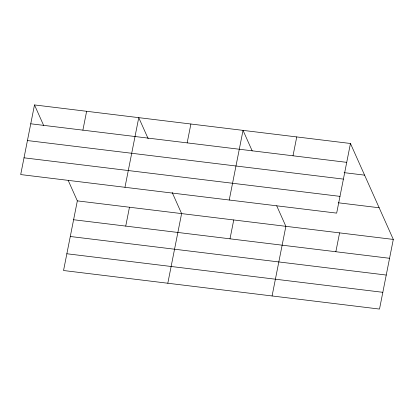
<?xml version="1.0" encoding="UTF-8"?>
<svg xmlns="http://www.w3.org/2000/svg" width="414" height="414" viewBox="0 0 414 414"><rect width="100%" height="100%" fill="white"/><g stroke="black" fill="none" stroke-linecap="round" stroke-linejoin="round"><path stroke-width="0.62" d="M34.491 104.928L20.7 174.573L336.665 213.127L350.456 143.482L34.491 104.928L43.656 125.447M82.888 130.156L86.624 111.288M68.17 180.349L77.335 200.873L63.544 270.518L379.509 309.072L393.3 239.427L350.456 143.482M124.971 187.299L138.757 117.648L148.186 138.757M125.732 226.096L129.468 207.233M187.159 142.877L190.895 124.014M167.81 283.238L181.601 213.593L172.177 192.484M229.237 200.019L243.028 130.374L252.193 150.898M230.003 238.821L233.739 219.958M293.009 155.793L296.745 136.93M272.081 295.963L285.872 226.318L276.707 205.794M335.852 251.738L339.584 232.87M30.755 123.791L346.72 162.35M344.132 172.648L364.594 175.143M27.438 140.548L343.403 179.107M24.017 157.817L339.987 196.371M338.238 202.772L379.162 207.766M77.335 200.873L393.3 239.427M73.599 219.736L389.564 258.289M70.282 236.492L386.246 275.051M66.861 253.761L382.826 292.315"/></g></svg>
